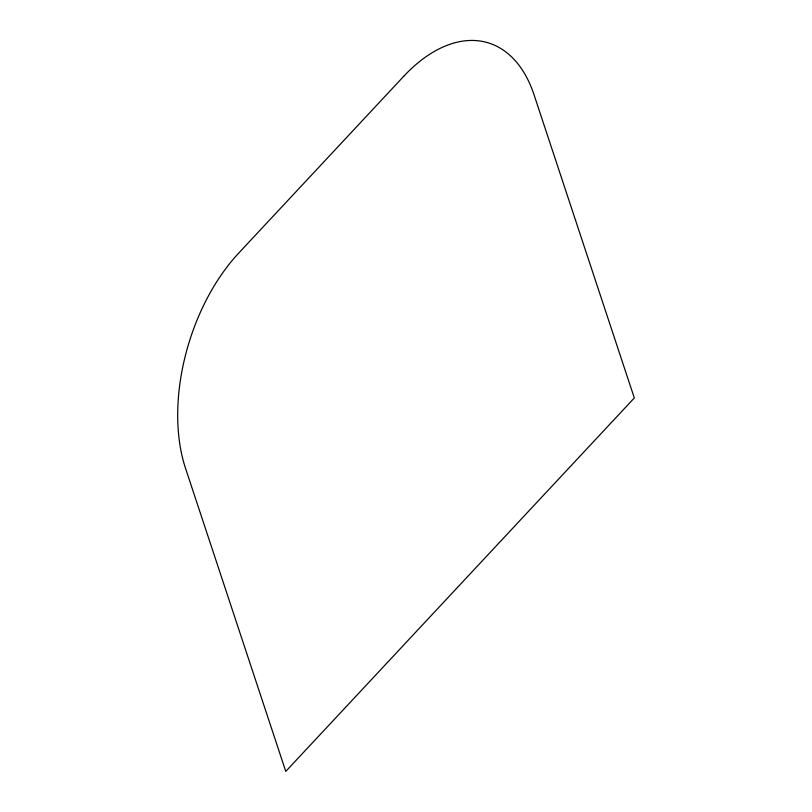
<?xml version="1.0" encoding="UTF-8"?>
<svg xmlns="http://www.w3.org/2000/svg" width="812" height="812" viewBox="0 0 812 812"><rect width="100%" height="100%" fill="white"/><g stroke="black" fill="none" stroke-linecap="round" stroke-linejoin="round"><path stroke-width="1.22" d="M403.716 76.318L238.616 253.202A156.99 92.304 -73 0 0 185.471 468.118L285.773 771.4L634.314 397.971L534.012 94.699A156.99 92.304 -73 0 0 403.716 76.318"/></g></svg>
